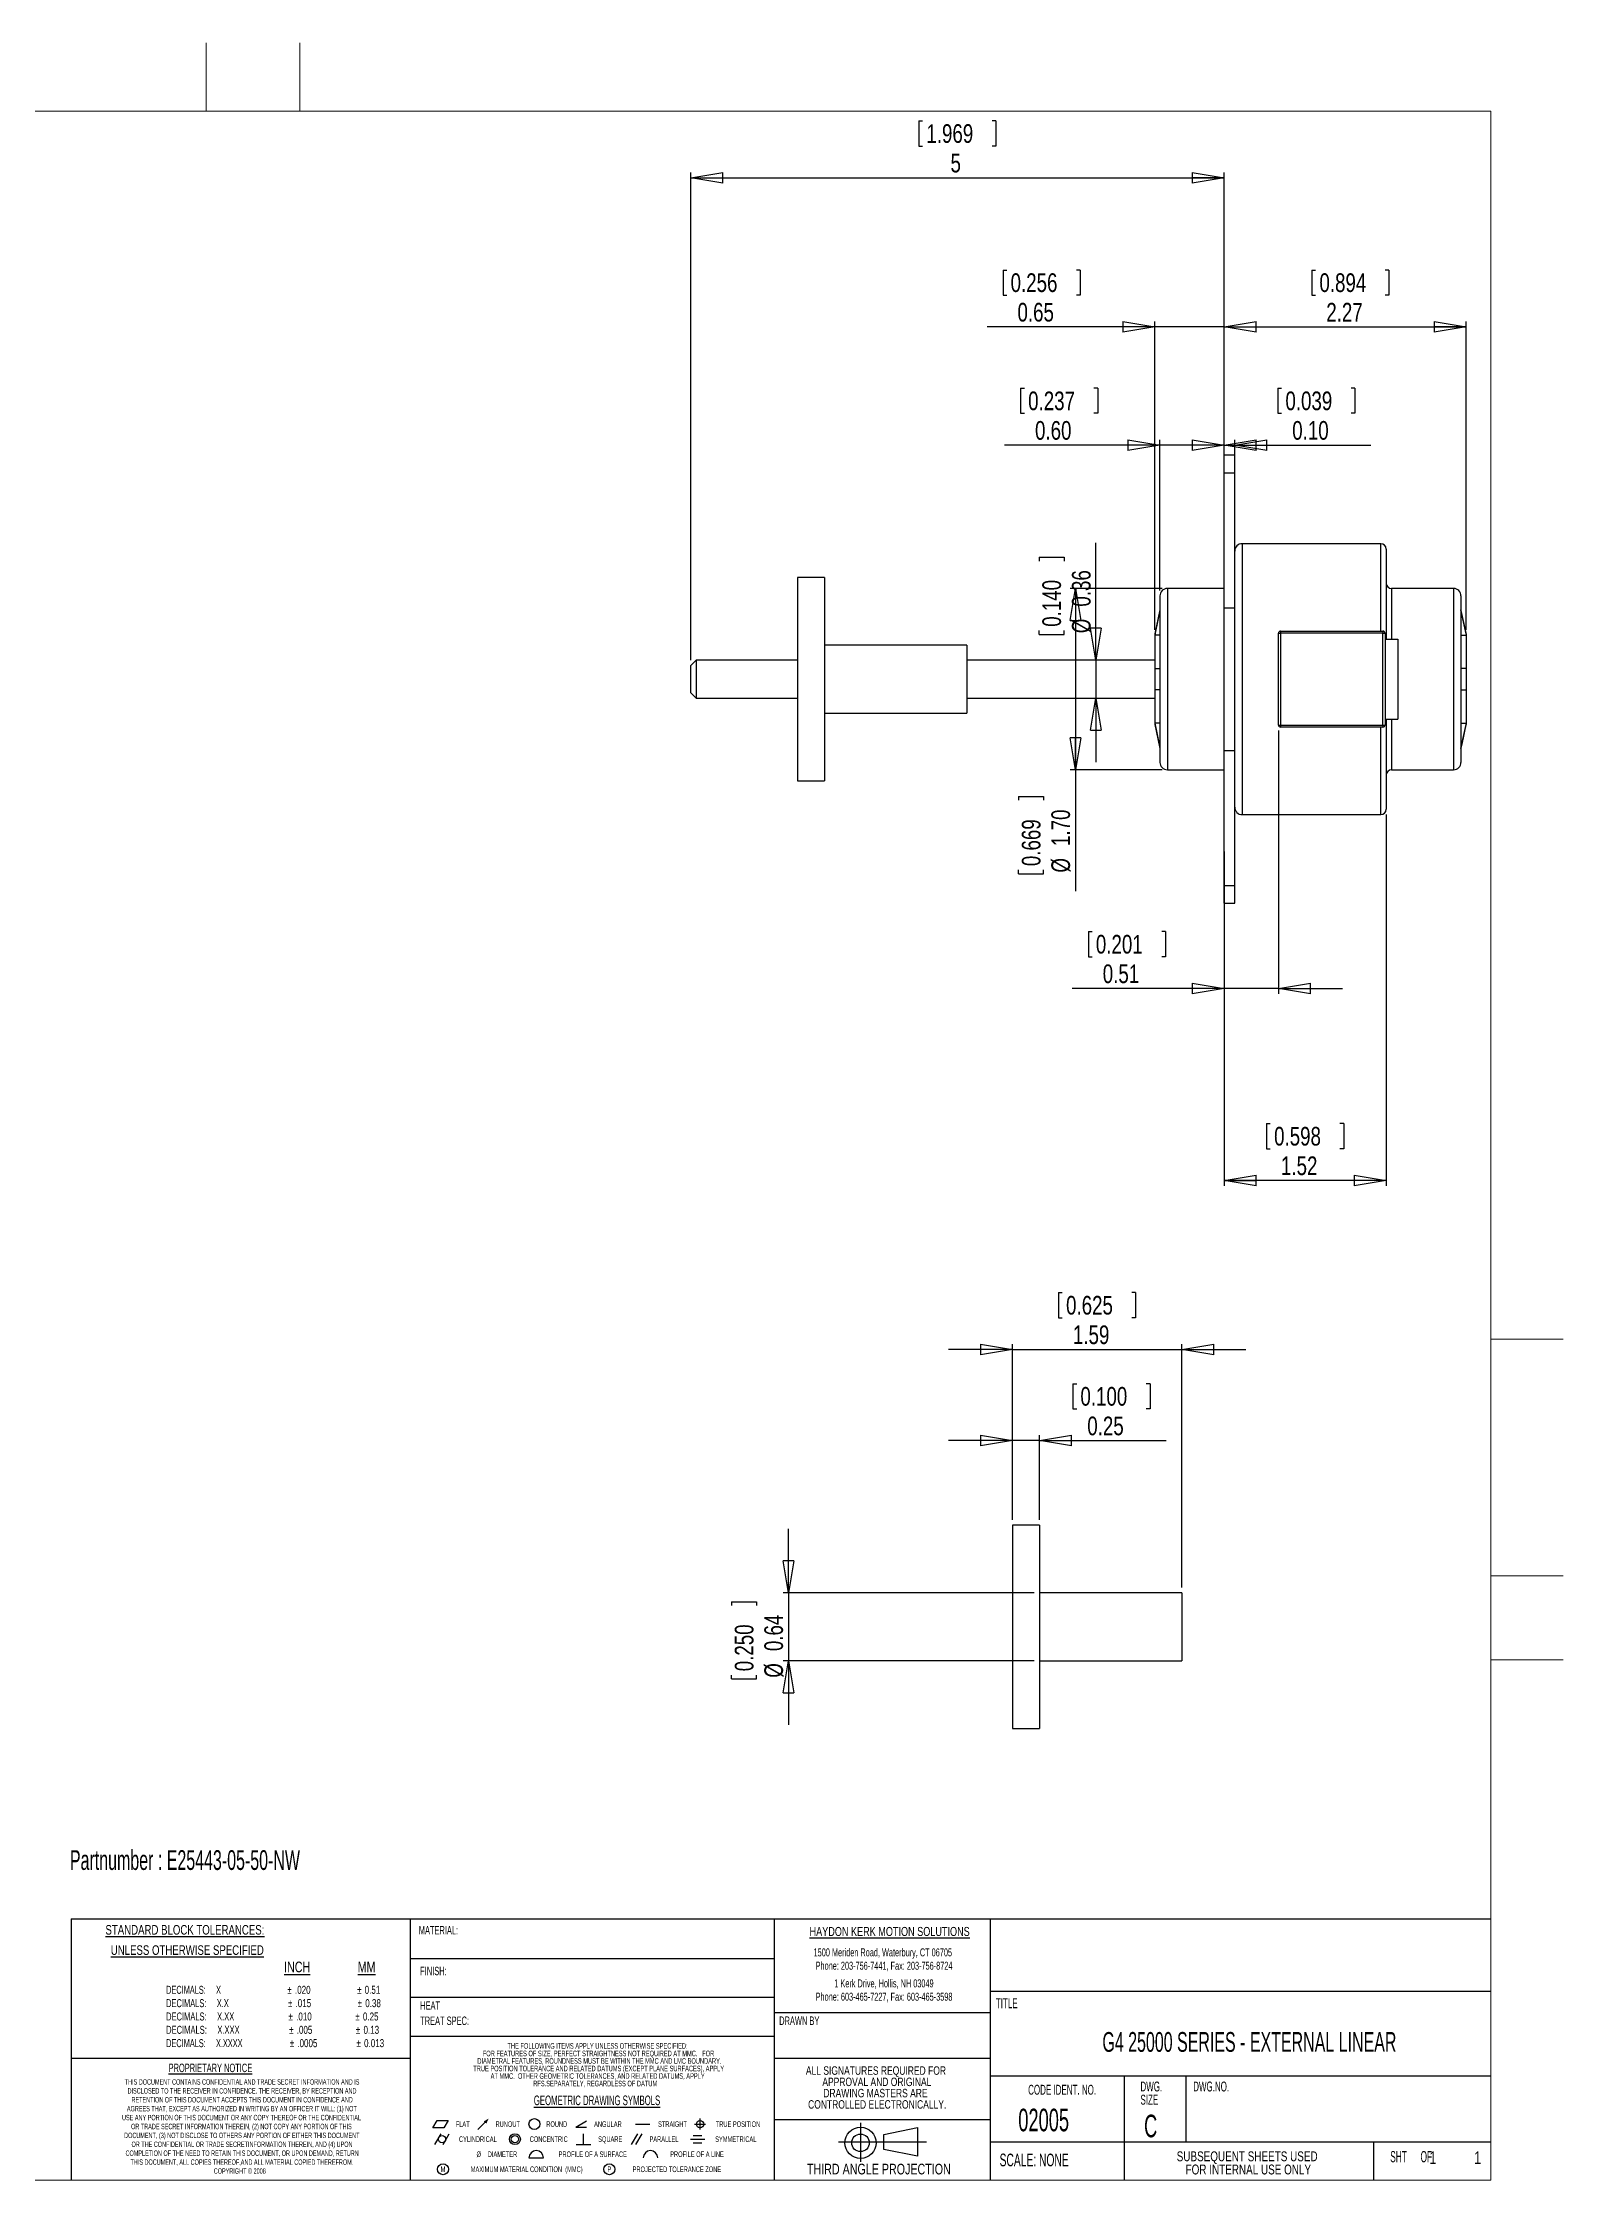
# Model space of a CAD drawing. Header units: millimetres. Extents: x 1.7 to 54.7, y 1.7 to 41.8.
# Drawn here: x 26.18 to 54.7, y 1.72 to 41.8 of the extents above; entities that cross this region are included whole.
import ezdxf

# ---------------------------------------------------------------- set-up
doc = ezdxf.new("R2010")
doc.units = ezdxf.units.MM
doc.layers.add('FORMAT', color=7, linetype='Continuous')
doc.styles.add('SLDTEXTSTYLE0', font='TXT', dxfattribs={"width": 0.75})
doc.styles.add('SLDTEXTSTYLE1', font='TXT', dxfattribs={"width": 0.666667})
doc.styles.add('SLDTEXTSTYLE2', font='TXT', dxfattribs={"width": 0.676471})
doc.styles.add('SLDTEXTSTYLE3', font='TXT', dxfattribs={"width": 0.680556})
doc.styles.add('SLDTEXTSTYLE4', font='TXT', dxfattribs={"width": 0.684211})
doc.styles.add('SLDTEXTSTYLE5', font='TXT', dxfattribs={"width": 0.6875})
doc.styles.add('SLDTEXTSTYLE6', font='TXT', dxfattribs={"width": 0.605})
doc.styles.add('SLDTEXTSTYLE7', font='TXT', dxfattribs={"width": 0.547727})
doc.styles.add('SLDTEXTSTYLE8', font='TXT', dxfattribs={"width": 0.663})
doc.dimstyles.new('SLDDIMSTYLE0', dxfattribs={"dimtxt": 0.35, "dimasz": 0.6, "dimexe": 0, "dimexo": 0.0625, "dimgap": 0.0875, "dimtad": 1, "dimlfac": 0.5, "dimrnd": 1e-09, "dimzin": 4, "dimdsep": 46, "dimtxsty": 'SLDTEXTSTYLE0', "dimblk1": 'CLOSED', "dimblk2": 'CLOSED', "dimsah": 1, "dimcen": 0.09, "dimadec": 0, "dimazin": 1, "dimtfac": 1, "dimtofl": 0, "dimtmove": 0, "dimatfit": 3, "dimldrblk": 'CLOSED', "dimfxl": 0, "dimfrac": 2, "dimtolj": 1, "dimtzin": 12, "dimarcsym": 0})
doc.dimstyles.new('SLDDIMSTYLE2', dxfattribs={"dimtxt": 0.35, "dimasz": 0.6, "dimexe": 0, "dimexo": 0.0625, "dimgap": 0.0875, "dimtad": 1, "dimlfac": 0.5, "dimrnd": 1e-09, "dimzin": 12, "dimdsep": 46, "dimtxsty": 'SLDTEXTSTYLE0', "dimblk1": 'CLOSED', "dimblk2": 'CLOSED', "dimsah": 1, "dimcen": 0.09, "dimadec": 0, "dimazin": 3, "dimtfac": 1, "dimtofl": 0, "dimtmove": 0, "dimatfit": 3, "dimldrblk": 'CLOSED', "dimfxl": 0, "dimfrac": 2, "dimtolj": 1, "dimtzin": 12, "dimarcsym": 0})
doc.dimstyles.new('SLDDIMSTYLE3', dxfattribs={"dimtxt": 0.35, "dimasz": 0.6, "dimexe": 0, "dimexo": 0.0625, "dimgap": 0.0875, "dimtad": 1, "dimlfac": 0.5, "dimrnd": 1e-09, "dimzin": 0, "dimdsep": 46, "dimtxsty": 'SLDTEXTSTYLE0', "dimblk1": 'CLOSED', "dimblk2": 'CLOSED', "dimsah": 1, "dimcen": 0.09, "dimadec": 0, "dimazin": 0, "dimtfac": 1, "dimtmove": 0, "dimatfit": 0, "dimldrblk": 'CLOSED', "dimfxl": 0, "dimfrac": 2, "dimtolj": 1, "dimtzin": 12, "dimarcsym": 0})
doc.dimstyles.new('SLDDIMSTYLE5', dxfattribs={"dimtxt": 0.35, "dimasz": 0.6, "dimexe": 0, "dimexo": 0.0625, "dimgap": 0.0875, "dimtad": 1, "dimlfac": 0.5, "dimrnd": 1e-09, "dimdsep": 46, "dimtxsty": 'SLDTEXTSTYLE0', "dimblk1": 'CLOSED', "dimblk2": 'CLOSED', "dimsah": 1, "dimcen": 0.09, "dimadec": 0, "dimazin": 2, "dimtfac": 1, "dimtmove": 0, "dimatfit": 0, "dimldrblk": 'CLOSED', "dimfxl": 0, "dimfrac": 2, "dimtolj": 1, "dimtzin": 12, "dimarcsym": 0})
doc.dimstyles.new('SLDDIMSTYLE8', dxfattribs={"dimtxt": 0.35, "dimasz": 0.6, "dimexe": 0, "dimexo": 0.0625, "dimgap": 0.0875, "dimtad": 1, "dimlfac": 0.5, "dimrnd": 1e-09, "dimzin": 12, "dimdsep": 46, "dimtxsty": 'SLDTEXTSTYLE0', "dimblk1": 'CLOSED', "dimblk2": 'CLOSED', "dimsah": 1, "dimcen": 0.09, "dimadec": 0, "dimazin": 3, "dimtfac": 1, "dimtmove": 0, "dimatfit": 0, "dimldrblk": 'CLOSED', "dimfxl": 0, "dimfrac": 2, "dimtolj": 1, "dimtzin": 12, "dimarcsym": 0})

# ---------------------------------------------------------------- blocks, each defined once
blk = doc.blocks.new('SW_SYMBOL_GTOL_FLAT')
at = {"layer": 'FORMAT', "color": 0}
for p, q in [((0, 0), (57.73, 100)), ((150, 0), (0, 0)), ((57.73, 100), (207.73, 100)), ((207.73, 100), (150, 0))]:
    blk.add_line(p, q, dxfattribs=at)
blk = doc.blocks.new('SW_SYMBOL_GTOL_SRUN')
at = {"layer": 'FORMAT', "color": 0}
blk.add_line((0, -25), (98, 73), dxfattribs=at)
blk.add_solid([(150, 125), (82.2, 88), (118.3, 57.2)], dxfattribs=at)
blk = doc.blocks.new('SW_SYMBOL_GTOL_CIRC')
at = {"layer": 'FORMAT', "color": 0}
blk.add_circle((75, 50), 75, dxfattribs=at)
blk = doc.blocks.new('SW_SYMBOL_GTOL_ANGULAR')
at = {"layer": 'FORMAT', "color": 0}
for q in [(150, 93.8), (150, 7.2)]:
    blk.add_line((0, 7.2), q, dxfattribs=at)
blk = doc.blocks.new('SW_SYMBOL_GTOL_STRAIGHT')
at = {"layer": 'FORMAT', "color": 0}
blk.add_line((0, 50), (200, 50), dxfattribs=at)
blk = doc.blocks.new('SW_SYMBOL_GTOL_POSI')
at = {"layer": 'FORMAT', "color": 0}
for p, q in [((0, 50), (150, 50)), ((75, -25), (75, 125))]:
    blk.add_line(p, q, dxfattribs=at)
blk.add_circle((75, 50), 50, dxfattribs=at)
blk = doc.blocks.new('SW_SYMBOL_GTOL_CYL')
at = {"layer": 'FORMAT', "color": 0}
for p, q in [((0, -25), (86.6, 125)), ((115.4, -25), (200, 125))]:
    blk.add_line(p, q, dxfattribs=at)
blk.add_circle((100, 50), 50, dxfattribs=at)
blk = doc.blocks.new('SW_SYMBOL_GTOL_CONC')
at = {"layer": 'FORMAT', "color": 0}
for radius in [75, 50]:
    blk.add_circle((75, 50), radius, dxfattribs=at)
blk = doc.blocks.new('SW_SYMBOL_GTOL_PERP')
at = {"layer": 'FORMAT', "color": 0}
for p, q in [((100, -25), (100, 125)), ((0, -25), (200, -25))]:
    blk.add_line(p, q, dxfattribs=at)
blk = doc.blocks.new('SW_SYMBOL_GTOL_PARA')
at = {"layer": 'FORMAT', "color": 0}
for p, q in [((0, -25), (86.6, 125)), ((60, -25), (146.6, 125))]:
    blk.add_line(p, q, dxfattribs=at)
blk = doc.blocks.new('SW_SYMBOL_GTOL_SYMMETRY')
at = {"layer": 'FORMAT', "color": 0}
for p, q in [((0, 50), (200, 50)), ((40, 100), (160, 100)), ((40, 0), (160, 0))]:
    blk.add_line(p, q, dxfattribs=at)
blk = doc.blocks.new('SW_SYMBOL_GTOL_SPROF')
at = {"layer": 'FORMAT', "color": 0}
blk.add_line((0, 0), (200, 0), dxfattribs=at)
blk.add_arc((100, 0), 100, 0, 180, dxfattribs=at)
blk = doc.blocks.new('SW_SYMBOL_GTOL_LPROF')
at = {"layer": 'FORMAT', "color": 0}
blk.add_arc((100, 0), 100, 0, 180, dxfattribs=at)
blk = doc.blocks.new('SW_SYMBOL_MOD_MMC')
at = {"layer": 'FORMAT', "color": 0}
blk.add_circle((50, 50), 75, dxfattribs=at)
at = {"layer": 'FORMAT', "color": 0, "insert": (50, 50), "char_height": 77.6, "attachment_point": 5, "style": 'SLDTEXTSTYLE6'}
blk.add_mtext('M', dxfattribs=at)
blk = doc.blocks.new('SW_SYMBOL_MOD_PTZ')
at = {"layer": 'FORMAT', "color": 0}
blk.add_circle((50, 50), 75, dxfattribs=at)
at = {"layer": 'FORMAT', "color": 0, "insert": (50, 50), "char_height": 77.6, "attachment_point": 5, "style": 'SLDTEXTSTYLE6'}
blk.add_mtext('P', dxfattribs=at)
blk = doc.blocks.new('_Closed')
at = {"color": 0, "linetype": 'ByBlock', "lineweight": -2}
for p, q in [((-1, 0.166667), (0, 0)), ((-1, 0.166667), (-1, -0.166667)), ((0, 0), (-1, -0.166667)), ((0, 0), (-1, 0))]:
    blk.add_line(p, q, dxfattribs=at)
blk = doc.blocks.new('_D_6')
at = {"layer": 'FORMAT'}
for p, q in [((42.612, 40.332), (42.612, 39.861)), ((42.612, 40.332), (42.682, 40.332)), ((44.058, 40.332), (43.987, 40.332)), ((44.058, 40.332), (44.058, 39.861)), ((42.612, 39.861), (42.682, 39.861)), ((44.058, 39.861), (43.987, 39.861)), ((38.335, 30.219), (38.335, 39.365)), ((48.335, 33.833), (48.335, 39.365)), ((38.335, 39.265), (48.335, 39.265))]:
    blk.add_line(p, q, dxfattribs=at)
at = {"layer": 'FORMAT', "xscale": 0.6, "yscale": 0.6, "rotation": 180.0000000000004}
blk.add_blockref('_Closed', (38.335, 39.265, -0.63), dxfattribs=at)
at = {"layer": 'FORMAT', "xscale": 0.6, "yscale": 0.6}
blk.add_blockref('_Closed', (48.335, 39.265, -0.63), dxfattribs=at)
at = {"layer": 'FORMAT', "char_height": 0.35, "attachment_point": 1, "style": 'SLDTEXTSTYLE0'}
for s, insert in [('1.969', (42.753, 40.27)), ('5', (43.206, 39.716))]:
    blk.add_mtext(s, dxfattribs=dict(at, insert=insert))
blk = doc.blocks.new('_D_7')
at = {"layer": 'FORMAT'}
for p, q in [((44.519, 35.32), (44.519, 34.849)), ((44.519, 35.32), (44.59, 35.32)), ((45.965, 35.32), (45.894, 35.32)), ((45.965, 35.32), (45.965, 34.849)), ((44.519, 34.849), (44.59, 34.849)), ((45.965, 34.849), (45.894, 34.849)), ((47.133, 34.252), (44.218, 34.252)), ((47.133, 31.525), (47.133, 34.352)), ((48.335, 34.252), (47.133, 34.252)), ((48.335, 33.833), (48.335, 34.352)), ((48.335, 34.252), (49.535, 34.252))]:
    blk.add_line(p, q, dxfattribs=at)
at = {"layer": 'FORMAT', "xscale": 0.6, "yscale": 0.6}
blk.add_blockref('_Closed', (47.133, 34.252, -0.63), dxfattribs=at)
at = {"layer": 'FORMAT', "xscale": 0.6, "yscale": 0.6, "rotation": 180.0000000000004}
blk.add_blockref('_Closed', (48.335, 34.252, -0.63), dxfattribs=at)
at = {"layer": 'FORMAT', "char_height": 0.35, "attachment_point": 1, "style": 'SLDTEXTSTYLE0'}
for s, insert in [('0.237', (44.661, 35.258)), ('0.60', (44.79, 34.704))]:
    blk.add_mtext(s, dxfattribs=dict(at, insert=insert))
blk = doc.blocks.new('_D_8')
at = {"layer": 'FORMAT'}
for p, q in [((49.343, 35.32), (49.343, 34.849)), ((49.343, 35.32), (49.414, 35.32)), ((50.789, 35.32), (50.718, 35.32)), ((50.789, 35.32), (50.789, 34.849)), ((49.343, 34.849), (49.414, 34.849)), ((50.789, 34.849), (50.718, 34.849)), ((48.335, 34.252), (47.135, 34.252)), ((48.335, 33.833), (48.335, 34.352)), ((48.335, 34.252), (48.535, 34.252)), ((48.535, 33.833), (48.535, 34.352)), ((48.535, 34.252), (51.09, 34.252))]:
    blk.add_line(p, q, dxfattribs=at)
at = {"layer": 'FORMAT', "xscale": 0.6, "yscale": 0.6}
blk.add_blockref('_Closed', (48.335, 34.252, -0.63), dxfattribs=at)
at = {"layer": 'FORMAT', "xscale": 0.6, "yscale": 0.6, "rotation": 180.0000000000004}
blk.add_blockref('_Closed', (48.535, 34.252, -0.63), dxfattribs=at)
at = {"layer": 'FORMAT', "char_height": 0.35, "attachment_point": 1, "style": 'SLDTEXTSTYLE0'}
for s, insert in [('0.039', (49.485, 35.258)), ('0.10', (49.613, 34.704))]:
    blk.add_mtext(s, dxfattribs=dict(at, insert=insert))
blk = doc.blocks.new('_D_9')
at = {"layer": 'FORMAT'}
for p, q in [((44.191, 37.536), (44.191, 37.065)), ((44.191, 37.536), (44.261, 37.536)), ((45.637, 37.536), (45.566, 37.536)), ((45.637, 37.536), (45.637, 37.065)), ((44.191, 37.065), (44.261, 37.065)), ((45.637, 37.065), (45.566, 37.065)), ((47.035, 30.791), (47.035, 36.569)), ((48.335, 33.833), (48.335, 36.569)), ((47.035, 36.469), (43.89, 36.469)), ((48.335, 36.469), (47.035, 36.469)), ((48.335, 36.469), (49.535, 36.469))]:
    blk.add_line(p, q, dxfattribs=at)
at = {"layer": 'FORMAT', "xscale": 0.6, "yscale": 0.6}
blk.add_blockref('_Closed', (47.035, 36.469, -0.63), dxfattribs=at)
at = {"layer": 'FORMAT', "xscale": 0.6, "yscale": 0.6, "rotation": 180.0000000000004}
blk.add_blockref('_Closed', (48.335, 36.469, -0.63), dxfattribs=at)
at = {"layer": 'FORMAT', "char_height": 0.35, "attachment_point": 1, "style": 'SLDTEXTSTYLE0'}
for s, insert in [('0.256', (44.332, 37.474)), ('0.65', (44.461, 36.92))]:
    blk.add_mtext(s, dxfattribs=dict(at, insert=insert))
blk = doc.blocks.new('_D_10')
at = {"layer": 'FORMAT'}
for p, q in [((47.173, 31.565), (45.448, 31.565)), ((45.548, 31.565), (45.548, 28.165)), ((47.173, 28.165), (45.448, 28.165)), ((45.548, 28.165), (45.548, 25.888)), ((44.48, 27.664), (44.952, 27.664)), ((44.48, 27.664), (44.48, 27.593)), ((44.952, 27.664), (44.952, 27.593)), ((44.48, 26.217), (44.48, 26.288)), ((44.48, 26.217), (44.952, 26.217)), ((44.952, 26.217), (44.952, 26.288))]:
    blk.add_line(p, q, dxfattribs=at)
at = {"layer": 'FORMAT', "xscale": 0.6, "yscale": 0.6}
for p, rotation in [((45.548, 31.565, -0.63), 90.0000000000004), ((45.548, 28.165, -0.63), 270.0000000000004)]:
    blk.add_blockref('_Closed', p, dxfattribs=dict(at, rotation=rotation))
at = {"layer": 'FORMAT', "char_height": 0.35, "attachment_point": 1, "rotation": 90, "style": 'SLDTEXTSTYLE0'}
for s, insert in [('1.70', (45.096, 26.737)), ('0.669', (44.542, 26.359)), ('%%c', (45.096, 26.238))]:
    blk.add_mtext(s, dxfattribs=dict(at, insert=insert))
blk = doc.blocks.new('_D_11')
at = {"layer": 'FORMAT'}
for p, q in [((49.981, 37.536), (49.981, 37.065)), ((49.981, 37.536), (50.052, 37.536)), ((51.427, 37.536), (51.357, 37.536)), ((51.427, 37.536), (51.427, 37.065)), ((49.981, 37.065), (50.052, 37.065)), ((51.427, 37.065), (51.357, 37.065)), ((48.335, 33.833), (48.335, 36.569)), ((52.875, 30.791), (52.875, 36.569)), ((48.335, 36.469), (52.875, 36.469))]:
    blk.add_line(p, q, dxfattribs=at)
at = {"layer": 'FORMAT', "xscale": 0.6, "yscale": 0.6, "rotation": 180.0000000000004}
blk.add_blockref('_Closed', (48.335, 36.469, -0.63), dxfattribs=at)
at = {"layer": 'FORMAT', "xscale": 0.6, "yscale": 0.6}
blk.add_blockref('_Closed', (52.875, 36.469, -0.63), dxfattribs=at)
at = {"layer": 'FORMAT', "char_height": 0.35, "attachment_point": 1, "style": 'SLDTEXTSTYLE0'}
for s, insert in [('0.894', (50.123, 37.474)), ('2.27', (50.252, 36.92))]:
    blk.add_mtext(s, dxfattribs=dict(at, insert=insert))
blk = doc.blocks.new('_D_12')
at = {"layer": 'FORMAT'}
for p, q in [((49.355, 28.905), (49.355, 23.965)), ((48.335, 25.897), (48.335, 23.965)), ((45.79, 25.132), (45.79, 24.661)), ((45.79, 25.132), (45.86, 25.132)), ((47.236, 25.132), (47.165, 25.132)), ((47.236, 25.132), (47.236, 24.661)), ((45.79, 24.661), (45.86, 24.661)), ((47.236, 24.661), (47.165, 24.661)), ((48.335, 24.065), (45.489, 24.065)), ((49.355, 24.065), (48.335, 24.065)), ((49.355, 24.065), (50.555, 24.065))]:
    blk.add_line(p, q, dxfattribs=at)
at = {"layer": 'FORMAT', "xscale": 0.6, "yscale": 0.6}
blk.add_blockref('_Closed', (48.335, 24.065, -0.63), dxfattribs=at)
at = {"layer": 'FORMAT', "xscale": 0.6, "yscale": 0.6, "rotation": 180.0000000000004}
blk.add_blockref('_Closed', (49.355, 24.065, -0.63), dxfattribs=at)
at = {"layer": 'FORMAT', "char_height": 0.35, "attachment_point": 1, "style": 'SLDTEXTSTYLE0'}
for s, insert in [('0.201', (45.931, 25.07)), ('0.51', (46.06, 24.516))]:
    blk.add_mtext(s, dxfattribs=dict(at, insert=insert))
blk = doc.blocks.new('_D_13')
at = {"layer": 'FORMAT'}
for p, q in [((51.375, 27.325), (51.375, 20.365)), ((48.335, 26.635), (48.335, 20.365)), ((49.132, 21.532), (49.132, 21.061)), ((49.132, 21.532), (49.202, 21.532)), ((50.578, 21.532), (50.507, 21.532)), ((50.578, 21.532), (50.578, 21.061)), ((49.132, 21.061), (49.202, 21.061)), ((50.578, 21.061), (50.507, 21.061)), ((51.375, 20.465), (48.335, 20.465))]:
    blk.add_line(p, q, dxfattribs=at)
at = {"layer": 'FORMAT', "xscale": 0.6, "yscale": 0.6, "rotation": 180.0000000000004}
blk.add_blockref('_Closed', (48.335, 20.465, -0.63), dxfattribs=at)
at = {"layer": 'FORMAT', "xscale": 0.6, "yscale": 0.6}
blk.add_blockref('_Closed', (51.375, 20.465, -0.63), dxfattribs=at)
at = {"layer": 'FORMAT', "char_height": 0.35, "attachment_point": 1, "style": 'SLDTEXTSTYLE0'}
for s, insert in [('0.598', (49.273, 21.47)), ('1.52', (49.402, 20.916))]:
    blk.add_mtext(s, dxfattribs=dict(at, insert=insert))
blk = doc.blocks.new('_D_14')
at = {"layer": 'FORMAT'}
for p, q in [((44.865, 32.151), (45.337, 32.151)), ((44.865, 32.151), (44.865, 32.08)), ((45.337, 32.151), (45.337, 32.08)), ((45.933, 30.221), (45.933, 32.423)), ((44.865, 30.705), (44.865, 30.776)), ((44.865, 30.705), (45.337, 30.705)), ((45.337, 30.705), (45.337, 30.776)), ((45.933, 30.221), (45.933, 29.509)), ((45.933, 29.509), (45.933, 28.309))]:
    blk.add_line(p, q, dxfattribs=at)
at = {"layer": 'FORMAT', "xscale": 0.6, "yscale": 0.6}
for p, rotation in [((45.933, 30.221, -0.63), 270.0000000000004), ((45.933, 29.509, -0.63), 90.0000000000004)]:
    blk.add_blockref('_Closed', p, dxfattribs=dict(at, rotation=rotation))
at = {"layer": 'FORMAT', "char_height": 0.35, "attachment_point": 1, "rotation": 90, "style": 'SLDTEXTSTYLE0'}
for s, insert in [('0.140', (44.927, 30.847)), ('0.36', (45.482, 31.225)), ('%%c', (45.482, 30.726))]:
    blk.add_mtext(s, dxfattribs=dict(at, insert=insert))
blk = doc.blocks.new('_D_16')
at = {"layer": 'FORMAT'}
for p, q in [((45.23, 18.363), (45.23, 17.892)), ((45.23, 18.363), (45.301, 18.363)), ((46.676, 18.363), (46.606, 18.363)), ((46.676, 18.363), (46.676, 17.892)), ((45.23, 17.892), (45.301, 17.892)), ((46.676, 17.892), (46.606, 17.892)), ((44.366, 17.296), (43.166, 17.296)), ((44.366, 14.101), (44.366, 17.396)), ((44.366, 17.296), (47.541, 17.296)), ((47.541, 12.831), (47.541, 17.396)), ((47.541, 17.296), (48.741, 17.296))]:
    blk.add_line(p, q, dxfattribs=at)
at = {"layer": 'FORMAT', "xscale": 0.6, "yscale": 0.6}
blk.add_blockref('_Closed', (44.366, 17.296, -0.63), dxfattribs=at)
at = {"layer": 'FORMAT', "xscale": 0.6, "yscale": 0.6, "rotation": 180.0000000000004}
blk.add_blockref('_Closed', (47.541, 17.296, -0.63), dxfattribs=at)
at = {"layer": 'FORMAT', "char_height": 0.35, "attachment_point": 1, "style": 'SLDTEXTSTYLE0'}
for s, insert in [('0.625', (45.372, 18.301)), ('1.59', (45.501, 17.747))]:
    blk.add_mtext(s, dxfattribs=dict(at, insert=insert))
blk = doc.blocks.new('_D_17')
at = {"layer": 'FORMAT'}
for p, q in [((40.166, 12.731), (40.166, 13.931)), ((39.098, 12.567), (39.57, 12.567)), ((39.098, 12.567), (39.098, 12.497)), ((39.57, 12.567), (39.57, 12.497)), ((44.774, 12.731), (40.066, 12.731)), ((40.166, 12.731), (40.166, 11.461)), ((44.774, 11.461), (40.066, 11.461)), ((40.166, 11.461), (40.166, 10.261)), ((39.098, 11.121), (39.098, 11.192)), ((39.098, 11.121), (39.57, 11.121)), ((39.57, 11.121), (39.57, 11.192))]:
    blk.add_line(p, q, dxfattribs=at)
at = {"layer": 'FORMAT', "xscale": 0.6, "yscale": 0.6}
for p, rotation in [((40.166, 12.731, -0.63), 270.0000000000004), ((40.166, 11.461, -0.63), 90.0000000000004)]:
    blk.add_blockref('_Closed', p, dxfattribs=dict(at, rotation=rotation))
at = {"layer": 'FORMAT', "char_height": 0.35, "attachment_point": 1, "rotation": 90, "style": 'SLDTEXTSTYLE0'}
for s, insert in [('0.250', (39.16, 11.263)), ('0.64', (39.714, 11.641)), ('%%c', (39.714, 11.142))]:
    blk.add_mtext(s, dxfattribs=dict(at, insert=insert))
blk = doc.blocks.new('_D_18')
at = {"layer": 'FORMAT'}
for p, q in [((45.5, 16.655), (45.5, 16.183)), ((45.5, 16.655), (45.571, 16.655)), ((46.946, 16.655), (46.875, 16.655)), ((46.946, 16.655), (46.946, 16.183)), ((45.5, 16.183), (45.571, 16.183)), ((46.946, 16.183), (46.875, 16.183)), ((44.366, 14.101), (44.366, 15.687)), ((44.874, 14.101), (44.874, 15.687)), ((44.366, 15.587), (43.166, 15.587)), ((44.874, 15.587), (44.366, 15.587)), ((44.874, 15.587), (47.247, 15.587))]:
    blk.add_line(p, q, dxfattribs=at)
at = {"layer": 'FORMAT', "xscale": 0.6, "yscale": 0.6}
blk.add_blockref('_Closed', (44.366, 15.587, -0.63), dxfattribs=at)
at = {"layer": 'FORMAT', "xscale": 0.6, "yscale": 0.6, "rotation": 180.0000000000004}
blk.add_blockref('_Closed', (44.874, 15.587, -0.63), dxfattribs=at)
at = {"layer": 'FORMAT', "char_height": 0.35, "attachment_point": 1, "style": 'SLDTEXTSTYLE0'}
for s, insert in [('0.100', (45.641, 16.593)), ('0.25', (45.77, 16.038))]:
    blk.add_mtext(s, dxfattribs=dict(at, insert=insert))

msp = doc.modelspace()

# ---------------------------------------------------------------- linework, layer by layer
at = {"color": 7, "linetype": 'Continuous', "lineweight": 18}
for p, q in [((29.248, 40.514), (29.248, 41.797)), ((31.002, 40.514), (31.002, 41.797)), ((1.681, 40.514), (53.336, 40.514)), ((53.336, 1.72), (53.336, 40.514)), ((53.336, 17.489), (54.695, 17.489)), ((53.336, 13.053), (54.695, 13.053)), ((53.336, 11.476), (54.695, 11.476)), ((1.681, 1.72), (53.336, 1.72))]:
    msp.add_line(p, q, dxfattribs=at)
at = {"color": 7, "linetype": 'Continuous', "lineweight": 25}
for p, q in [((48.535, 34.065), (48.335, 34.065)), ((48.335, 33.733), (48.335, 34.065)), ((48.335, 33.733), (48.535, 33.733)), ((48.335, 31.2), (48.335, 33.733)), ((48.535, 33.733), (48.535, 34.065)), ((48.535, 31.2), (48.535, 33.733)), ((51.275, 32.405), (48.675, 32.405)), ((48.675, 32.405), (48.675, 27.325)), ((51.275, 30.765), (51.275, 32.405)), ((51.375, 32.305), (51.375, 30.615)), ((40.843, 31.77), (40.335, 31.77)), ((40.335, 31.77), (40.335, 27.96)), ((40.843, 31.77), (40.843, 27.96)), ((47.133, 31.425), (47.133, 28.305)), ((48.335, 31.565), (47.273, 31.565)), ((47.273, 31.565), (47.273, 28.165)), ((52.637, 31.565), (51.475, 31.565)), ((51.475, 31.565), (51.475, 30.615)), ((52.637, 31.565), (52.637, 28.165)), ((52.777, 31.425), (52.777, 28.305)), ((47.133, 31.165), (47.035, 30.715)), ((48.335, 28.529), (48.335, 31.2)), ((48.335, 31.2), (48.535, 31.2)), ((48.535, 28.529), (48.535, 31.2)), ((52.875, 30.715), (52.777, 31.165)), ((43.51, 30.5), (40.843, 30.5)), ((43.51, 30.5), (43.51, 29.23)), ((47.035, 30.715), (47.035, 30.691)), ((47.133, 30.691), (47.035, 30.691)), ((47.035, 30.691), (47.035, 30.065)), ((49.355, 30.725), (49.395, 30.725)), ((49.355, 29.005), (49.355, 30.725)), ((49.395, 30.765), (51.315, 30.765)), ((49.395, 30.765), (49.395, 30.725)), ((51.315, 30.725), (49.395, 30.725)), ((49.395, 30.725), (49.395, 29.005)), ((51.315, 30.765), (51.315, 30.725)), ((51.315, 29.005), (51.315, 30.725)), ((51.315, 30.725), (51.355, 30.725)), ((51.355, 30.725), (51.355, 29.005)), ((51.355, 30.615), (51.595, 30.615)), ((51.595, 30.615), (51.595, 29.115)), ((52.777, 30.691), (52.875, 30.691)), ((52.875, 30.715), (52.875, 30.691)), ((52.875, 30.691), (52.875, 30.065)), ((38.437, 30.221), (38.335, 30.119)), ((38.335, 29.611), (38.335, 30.119)), ((40.335, 30.221), (38.437, 30.221)), ((38.437, 30.221), (38.437, 29.509)), ((47.035, 30.221), (43.51, 30.221)), ((47.035, 30.065), (47.035, 29.665)), ((47.035, 30.065), (47.133, 30.065)), ((52.875, 30.065), (52.777, 30.065)), ((52.875, 30.065), (52.875, 29.665)), ((47.133, 29.665), (47.035, 29.665)), ((47.035, 29.665), (47.035, 29.039)), ((52.777, 29.665), (52.875, 29.665)), ((52.875, 29.665), (52.875, 29.039)), ((38.335, 29.611), (38.437, 29.509)), ((38.437, 29.509), (40.335, 29.509)), ((43.51, 29.509), (47.035, 29.509)), ((40.843, 29.23), (43.51, 29.23)), ((47.133, 29.039), (47.035, 29.039)), ((47.035, 29.039), (47.035, 29.015)), ((47.035, 29.015), (47.133, 28.565)), ((49.355, 29.005), (49.395, 29.005)), ((49.395, 29.005), (51.315, 29.005)), ((49.395, 29.005), (49.395, 28.965)), ((51.315, 28.965), (49.395, 28.965)), ((51.275, 27.325), (51.275, 28.965)), ((51.315, 29.005), (51.355, 29.005)), ((51.315, 29.005), (51.315, 28.965)), ((51.355, 29.115), (51.595, 29.115)), ((51.375, 29.115), (51.375, 27.425)), ((51.475, 29.115), (51.475, 28.165)), ((52.777, 29.039), (52.875, 29.039)), ((52.777, 28.565), (52.875, 29.015)), ((52.875, 29.039), (52.875, 29.015)), ((48.335, 28.529), (48.535, 28.529)), ((48.335, 25.997), (48.335, 28.529)), ((48.535, 25.997), (48.535, 28.529)), ((47.273, 28.165), (48.335, 28.165)), ((51.475, 28.165), (52.637, 28.165)), ((40.335, 27.96), (40.843, 27.96)), ((48.675, 27.325), (51.275, 27.325)), ((48.335, 25.997), (48.535, 25.997)), ((48.335, 25.665), (48.335, 25.997)), ((48.335, 25.665), (48.535, 25.665)), ((48.535, 25.665), (48.535, 25.997)), ((44.874, 14.001), (44.366, 14.001)), ((44.366, 14.001), (44.366, 10.191)), ((44.874, 14.001), (44.874, 10.191)), ((47.541, 12.731), (44.874, 12.731)), ((47.541, 12.731), (47.541, 11.461)), ((44.874, 11.461), (47.541, 11.461)), ((44.366, 10.191), (44.874, 10.191))]:
    msp.add_line(p, q, dxfattribs=at)
at = {"color": 7, "linetype": 'Continuous', "lineweight": 25, "flags": 128}
for points in [[(47.133, 31.149), (47.049, 30.756), (47.035, 30.691)], [(52.777, 31.149), (52.861, 30.756), (52.875, 30.691)], [(47.035, 29.039), (47.119, 28.645), (47.133, 28.58)], [(52.875, 29.039), (52.791, 28.645), (52.777, 28.58)]]:
    msp.add_lwpolyline(points, dxfattribs=at)
at = {"color": 7, "linetype": 'Continuous', "lineweight": 25}
for centre, radius, start, end in [((48.675, 32.265), 0.14, 90, 180), ((51.275, 32.305), 0.1, 0, 90), ((51.475, 31.665), 0.1, 180, 270), ((47.273, 31.425), 0.14, 90, 180), ((52.637, 31.425), 0.14, 0, 90), ((49.395, 30.725), 0.04, 90, 180), ((51.315, 30.725), 0.04, 0, 90), ((49.395, 29.005), 0.04, 180, 270), ((51.315, 29.005), 0.04, 270, 0), ((47.273, 28.305), 0.14, 180, 270), ((51.475, 28.065), 0.1, 90, 180), ((52.637, 28.305), 0.14, 270, 0), ((48.675, 27.465), 0.14, 180, 270), ((51.275, 27.425), 0.1, 270, 360)]:
    msp.add_arc(centre, radius, start, end, dxfattribs=at)
at = {"layer": 'FORMAT'}
for p, q in [((26.714, 6.624), (53.336, 6.624)), ((26.714, 6.624), (26.714, 1.72)), ((33.074, 6.624), (33.074, 1.72)), ((43.949, 6.624), (43.951, 1.72)), ((53.336, 5.259), (43.95, 5.259)), ((43.95, 3.679), (53.336, 3.679)), ((46.459, 3.679), (46.459, 1.72)), ((41.102, 2.439), (41.9, 2.439)), ((41.518, 2.799), (41.518, 2.066)), ((41.9, 2.439), (42.757, 2.439)), ((41.958, 2.578), (42.586, 2.706)), ((41.958, 2.439), (41.958, 2.578)), ((41.958, 2.299), (41.958, 2.439)), ((42.586, 2.706), (42.586, 2.439)), ((42.586, 2.439), (42.586, 2.171)), ((43.951, 2.439), (53.336, 2.439)), ((51.134, 2.439), (51.134, 1.72)), ((42.586, 2.171), (41.958, 2.299))]:
    msp.add_line(p, q, dxfattribs=at)
at = {"layer": 'FORMAT', "color": 7}
for p, q in [((39.896, 6.624), (39.896, 1.72)), ((33.074, 5.876), (39.896, 5.876)), ((33.074, 5.15), (39.896, 5.15)), ((39.896, 4.863), (43.95, 4.863)), ((33.074, 4.42), (39.896, 4.42)), ((26.714, 4.006), (33.074, 4.006)), ((39.896, 4.006), (43.95, 4.006)), ((47.62, 3.679), (47.62, 2.439)), ((39.896, 2.858), (43.951, 2.858))]:
    msp.add_line(p, q, dxfattribs=at)
at = {"layer": 'FORMAT'}
for radius in [0.292, 0.165]:
    msp.add_circle((41.518, 2.421), radius, dxfattribs=at)

# ---------------------------------------------------------------- block references
at = {"layer": 'FORMAT', "xscale": 0.00136426335792533, "yscale": 0.00136426335792533, "zscale": 0.00136426335792533}
for name, p in [('SW_SYMBOL_GTOL_FLAT', (33.5, 2.704)), ('SW_SYMBOL_GTOL_SRUN', (34.34, 2.704)), ('SW_SYMBOL_GTOL_CIRC', (35.301, 2.704)), ('SW_SYMBOL_GTOL_ANGULAR', (36.178, 2.704)), ('SW_SYMBOL_GTOL_POSI', (38.407, 2.704)), ('SW_SYMBOL_GTOL_CYL', (33.534, 2.422)), ('SW_SYMBOL_GTOL_CONC', (34.935, 2.422)), ('SW_SYMBOL_GTOL_PERP', (36.187, 2.422)), ('SW_SYMBOL_GTOL_PARA', (37.221, 2.422)), ('SW_SYMBOL_GTOL_STRAIGHT', (37.297, 2.704)), ('SW_SYMBOL_GTOL_SYMMETRY', (38.327, 2.422)), ('SW_SYMBOL_MOD_MMC', (33.621, 1.857)), ('SW_SYMBOL_GTOL_SPROF', (35.3, 2.139)), ('SW_SYMBOL_MOD_PTZ', (36.74, 1.857)), ('SW_SYMBOL_GTOL_LPROF', (37.443, 2.139))]:
    msp.add_blockref(name, p, dxfattribs=at)

# ---------------------------------------------------------------- texts
at = {"layer": 'FORMAT'}
for s, insert, char_height, attachment_point, style in [('Partnumber : E25443-05-50-NW', (26.693, 7.908), 0.37042, 1, 'SLDTEXTSTYLE6'), ('\\LSTANDARD BLOCK TOLERANCES:', (28.849, 6.505), 0.18, 2, 'SLDTEXTSTYLE0'), ('MATERIAL:', (33.235, 6.487), 0.1588, 1, 'SLDTEXTSTYLE6'), ('\\LHAYDON KERK MOTION SOLUTIONS', (42.064, 6.469), 0.17, 2, 'SLDTEXTSTYLE0'), ('\\LUNLESS OTHERWISE SPECIFIED', (28.894, 6.125), 0.18, 2, 'SLDTEXTSTYLE0'), ('1500 Meriden Road, Waterbury, CT 06705', (41.936, 6.067), 0.15, 2, 'SLDTEXTSTYLE8'), ('\\LINCH', (30.709, 5.819), 0.2, 1, 'SLDTEXTSTYLE0'), ('\\LMM', (32.089, 5.819), 0.2, 1, 'SLDTEXTSTYLE0'), ('FINISH:', (33.261, 5.723), 0.1588, 1, 'SLDTEXTSTYLE6'), ('Phone: 203-756-7441, Fax: 203-756-8724', (41.959, 5.817), 0.15, 2, 'SLDTEXTSTYLE8'), ('DECIMALS:     X', (28.497, 5.365), 0.15, 1, 'SLDTEXTSTYLE1'), ('%%p', (30.77, 5.365), 0.15, 1, 'SLDTEXTSTYLE0'), ('.020', (30.913, 5.365), 0.15, 1, 'SLDTEXTSTYLE0'), ('%%p', (32.077, 5.365), 0.15, 1, 'SLDTEXTSTYLE0'), ('0.51', (32.22, 5.365), 0.15, 1, 'SLDTEXTSTYLE0'), ('Phone: 603-465-7227, Fax: 603-465-3598', (41.959, 5.236), 0.15, 2, 'SLDTEXTSTYLE8'), ('1 Kerk Drive, Hollis, NH 03049', (41.957, 5.486), 0.15, 2, 'SLDTEXTSTYLE8'), ('DECIMALS:     X.X', (28.497, 5.115), 0.15, 1, 'SLDTEXTSTYLE2'), ('DECIMALS:     X.XX', (28.497, 4.865), 0.15, 1, 'SLDTEXTSTYLE3'), ('%%p', (30.781, 5.115), 0.15, 1, 'SLDTEXTSTYLE0'), ('%%p', (30.792, 4.865), 0.15, 1, 'SLDTEXTSTYLE0'), ('.015', (30.924, 5.115), 0.15, 1, 'SLDTEXTSTYLE0'), ('.010', (30.935, 4.865), 0.15, 1, 'SLDTEXTSTYLE0'), ('%%p', (32.044, 4.865), 0.15, 1, 'SLDTEXTSTYLE0'), ('%%p', (32.088, 5.115), 0.15, 1, 'SLDTEXTSTYLE0'), ('0.25', (32.187, 4.865), 0.15, 1, 'SLDTEXTSTYLE0'), ('0.38', (32.231, 5.115), 0.15, 1, 'SLDTEXTSTYLE0'), ('HEAT', (33.261, 5.075), 0.1588, 1, 'SLDTEXTSTYLE6'), ('TITLE', (44.056, 5.13), 0.1852, 1, 'SLDTEXTSTYLE6'), ('DECIMALS:     X.XXX', (28.497, 4.615), 0.15, 1, 'SLDTEXTSTYLE4'), ('%%p', (30.804, 4.615), 0.15, 1, 'SLDTEXTSTYLE0'), ('.005', (30.946, 4.615), 0.15, 1, 'SLDTEXTSTYLE0'), ('%%p', (32.055, 4.615), 0.15, 1, 'SLDTEXTSTYLE0'), ('0.13', (32.198, 4.615), 0.15, 1, 'SLDTEXTSTYLE0'), ('TREAT SPEC:', (33.261, 4.789), 0.15875, 1, 'SLDTEXTSTYLE6'), ('DRAWN BY', (39.993, 4.79), 0.1588, 1, 'SLDTEXTSTYLE6'), ('G4 25000 SERIES - EXTERNAL LINEAR', (48.81, 4.498), 0.37042, 2, 'SLDTEXTSTYLE6'), ('DECIMALS:     X.XXXX', (28.497, 4.365), 0.15, 1, 'SLDTEXTSTYLE5'), ('%%p', (30.815, 4.365), 0.15, 1, 'SLDTEXTSTYLE0'), ('.0005', (30.957, 4.365), 0.15, 1, 'SLDTEXTSTYLE0'), ('%%p', (32.066, 4.365), 0.15, 1, 'SLDTEXTSTYLE0'), ('0.013', (32.209, 4.365), 0.15, 1, 'SLDTEXTSTYLE0'), ('DIAMETRAL FEATURES, ROUNDNESS MUST BE WITHIN THE MMC AND LMC BOUNDARY.', (36.622, 4.009), 0.10583, 2, 'SLDTEXTSTYLE6'), ('FOR FEATURES OF SIZE, PERFECT STRAIGHTNESS NOT REQUIRED AT MMC.   FOR', (36.605, 4.15), 0.10583, 2, 'SLDTEXTSTYLE6'), ('THE FOLLOWING ITEMS APPLY UNLESS OTHERWISE SPECIFIED:', (36.586, 4.291), 0.10583, 2, 'SLDTEXTSTYLE6'), ('THIS DOCUMENT CONTAINS CONFIDENTIAL AND TRADE SECRET INFORMATION AND IS', (29.921, 3.614), 0.102, 2, 'SLDTEXTSTYLE6'), ('\\LPROPRIETARY NOTICE', (28.544, 3.906), 0.15875, 1, 'SLDTEXTSTYLE6'), ('TRUE POSITION TOLERANCE AND RELATED DATUMS (EXCEPT PLANE SURFACES), APPLY', (36.608, 3.868), 0.10583, 2, 'SLDTEXTSTYLE6'), ('AT MMC.  OTHER GEOMETRIC TOLERANCES, AND RELATED DATUMS, APPLY', (36.589, 3.727), 0.10583, 2, 'SLDTEXTSTYLE6'), ('ALL SIGNATURES REQUIRED FOR', (41.807, 3.856), 0.15875, 2, 'SLDTEXTSTYLE0'), ('APPROVAL AND ORIGINAL', (41.824, 3.644), 0.15875, 2, 'SLDTEXTSTYLE0'), ('DISCLOSED TO THE RECEIVER IN CONFIDENCE. THE RECEIVER, BY RECEPTION AND', (29.92, 3.447), 0.102, 2, 'SLDTEXTSTYLE6'), ('RETENTION OF THIS DOCUMENT ACCEPTS THIS DOCUMENT IN CONFIDENCE AND', (29.922, 3.28), 0.102, 2, 'SLDTEXTSTYLE6'), ('\\LGEOMETRIC DRAWING SYMBOLS', (36.577, 3.308), 0.18, 2, 'SLDTEXTSTYLE6'), ('RFS.SEPARATELY, REGARDLESS OF DATUM', (36.543, 3.586), 0.10583, 2, 'SLDTEXTSTYLE6'), ('CONTROLLED ELECTRONICALLY.', (41.831, 3.221), 0.15875, 2, 'SLDTEXTSTYLE0'), ('DRAWING MASTERS ARE', (41.798, 3.433), 0.15875, 2, 'SLDTEXTSTYLE0'), ('CODE IDENT. NO.', (45.298, 3.509), 0.18521, 2, 'SLDTEXTSTYLE6'), ('SIZE', (46.767, 3.323), 0.1852, 1, 'SLDTEXTSTYLE6'), ('DWG.', (46.767, 3.57), 0.1852, 1, 'SLDTEXTSTYLE6'), ('DWG.NO.', (47.756, 3.57), 0.1852, 1, 'SLDTEXTSTYLE6'), ('USE ANY PORTION OF THIS DOCUMENT OR ANY COPY THEREOF OR THE CONFIDENTIAL', (29.911, 2.946), 0.102, 2, 'SLDTEXTSTYLE6'), ('AGREES THAT, EXCEPT AS AUTHORIZED IN WRITING BY AN OFFICER IT WILL: (1) NOT', (29.917, 3.113), 0.102, 2, 'SLDTEXTSTYLE6'), ('FLAT', (34.058, 2.825), 0.1058, 2, 'SLDTEXTSTYLE6'), ('RUNOUT', (34.903, 2.825), 0.1058, 2, 'SLDTEXTSTYLE6'), ('ROUND', (35.822, 2.825), 0.1058, 2, 'SLDTEXTSTYLE6'), ('ANGULAR', (36.781, 2.825), 0.1058, 2, 'SLDTEXTSTYLE6'), ('STRAIGHT', (37.992, 2.825), 0.1058, 2, 'SLDTEXTSTYLE6'), ('TRUE POSITION', (39.22, 2.825), 0.10583, 2, 'SLDTEXTSTYLE6'), ('02005', (44.476, 3.061), 0.4233, 1, 'SLDTEXTSTYLE6'), ('C', (46.835, 2.949), 0.423, 1, 'SLDTEXTSTYLE6'), ('DOCUMENT, (3) NOT DISCLOSE TO OTHERS ANY PORTION OF EITHER THIS DOCUMENT', (29.916, 2.612), 0.102, 2, 'SLDTEXTSTYLE6'), ('OR TRADE SECRET INFORMATION THEREIN, (2) NOT COPY ANY PORTION OF THIS', (29.909, 2.779), 0.102, 2, 'SLDTEXTSTYLE6'), ('OR THE CONFIDENTIAL OR TRADE SECRETINFORMATION THEREIN, AND (4) UPON', (29.92, 2.445), 0.102, 2, 'SLDTEXTSTYLE6'), ('CYLINDRICAL', (34.343, 2.543), 0.10583, 2, 'SLDTEXTSTYLE6'), ('CONCENTRIC', (35.672, 2.543), 0.1058, 2, 'SLDTEXTSTYLE6'), ('SQUARE', (36.824, 2.543), 0.1058, 2, 'SLDTEXTSTYLE6'), ('PARALLEL', (37.832, 2.543), 0.1058, 2, 'SLDTEXTSTYLE6'), ('SYMMETRICAL', (39.179, 2.543), 0.10583, 2, 'SLDTEXTSTYLE6'), ('COMPLETION OF THE NEED TO RETAIN THIS DOCUMENT, OR UPON DEMAND, RETURN', (29.922, 2.278), 0.102, 2, 'SLDTEXTSTYLE6'), ('THIS DOCUMENT, ALL COPIES THEREOF,AND ALL MATERIAL COPIED THEREFROM.', (29.917, 2.111), 0.102, 2, 'SLDTEXTSTYLE6'), ('%%c', (34.359, 2.26), 0.1058, 2, 'SLDTEXTSTYLE6'), ('DIAMETER', (34.804, 2.26), 0.1058, 2, 'SLDTEXTSTYLE6'), ('PROFILE OF A SURFACE', (36.497, 2.26), 0.10583, 2, 'SLDTEXTSTYLE6'), ('PROFILE OF A LINE', (38.452, 2.26), 0.10583, 2, 'SLDTEXTSTYLE6'), ('THIRD ANGLE PROJECTION', (41.862, 2.029), 0.2, 2, 'SLDTEXTSTYLE0'), ('SCALE: NONE', (44.126, 2.219), 0.23813, 1, 'SLDTEXTSTYLE6'), ('SUBSEQUENT SHEETS USED', (48.768, 2.261), 0.18521, 2, 'SLDTEXTSTYLE0'), ('FOR INTERNAL USE ONLY', (48.79, 2.014), 0.18521, 2, 'SLDTEXTSTYLE0'), ('SHT      OF', (51.451, 2.268), 0.21167, 1, 'SLDTEXTSTYLE7'), ('1', (52.251, 2.261), 0.238, 2, 'SLDTEXTSTYLE0'), ('1', (53.089, 2.261), 0.238, 2, 'SLDTEXTSTYLE0'), ('COPYRIGHT © 2008', (29.878, 1.944), 0.102, 2, 'SLDTEXTSTYLE6'), ('MAXIMUM MATERIAL CONDITION  (MMC)', (35.258, 1.978), 0.10583, 2, 'SLDTEXTSTYLE6'), ('PROJECTED TOLERANCE ZONE', (38.075, 1.978), 0.10583, 2, 'SLDTEXTSTYLE6')]:
    msp.add_mtext(s, dxfattribs=dict(at, insert=insert, char_height=char_height, attachment_point=attachment_point, style=style))

# ---------------------------------------------------------------- dimensions: what is measured, and where the dimension line sits
for base, p1, p2, dimstyle, picture, middle in [((48.335, 39.265), (38.335, 30.119), (48.335, 33.733), 'SLDDIMSTYLE2', '_D_6', (43.335, 39.265)), ((47.035, 36.469), (48.335, 33.733), (47.035, 30.691), 'SLDDIMSTYLE5', '_D_9', (44.914, 36.469)), ((52.875, 36.469), (48.335, 33.733), (52.875, 30.691), 'SLDDIMSTYLE2', '_D_11', (50.704, 36.469)), ((47.133, 34.252), (48.335, 33.733), (47.133, 31.425), 'SLDDIMSTYLE3', '_D_7', (45.242, 34.252)), ((48.535, 34.252), (48.335, 33.733), (48.535, 33.733), 'SLDDIMSTYLE3', '_D_8', (50.066, 34.252)), ((48.335, 24.065), (49.355, 29.005), (48.335, 25.997), 'SLDDIMSTYLE5', '_D_12', (46.513, 24.065)), ((48.335, 20.465), (51.375, 27.425), (48.335, 26.735), 'SLDDIMSTYLE2', '_D_13', (49.855, 20.465)), ((47.541, 17.296), (44.366, 14.001), (47.541, 12.731), 'SLDDIMSTYLE8', '_D_16', (45.953, 17.296)), ((44.366, 15.587), (44.874, 14.001), (44.366, 14.001), 'SLDDIMSTYLE5', '_D_18', (46.223, 15.587))]:
    dim = msp.add_linear_dim(base=base, p1=p1, p2=p2, dimstyle=dimstyle, dxfattribs=at)
    dim.commit()
    dim.dimension.update_dxf_attribs({"geometry": picture, "text_midpoint": middle, "dimtype": 160})
for base, p1, p2, dimstyle, picture, middle in [((45.933, 29.509), (47.035, 30.221), (47.035, 29.509), 'SLDDIMSTYLE5', '_D_14', (45.933, 31.399)), ((45.548, 28.165), (47.273, 31.565), (47.273, 28.165), 'SLDDIMSTYLE0', '_D_10', (45.548, 26.912)), ((40.165635906, 11.460688646), (44.873635906, 12.730688646), (44.873635906, 11.460688646), 'SLDDIMSTYLE5', '_D_17', (40.165635906, 11.815578913))]:
    dim = msp.add_linear_dim(base=base, p1=p1, p2=p2, angle=90, text='%%c<>', dimstyle=dimstyle, dxfattribs=at)
    dim.commit()
    dim.dimension.update_dxf_attribs({"geometry": picture, "text_midpoint": middle, "dimtype": 160})

doc.saveas('drawing.dxf')
